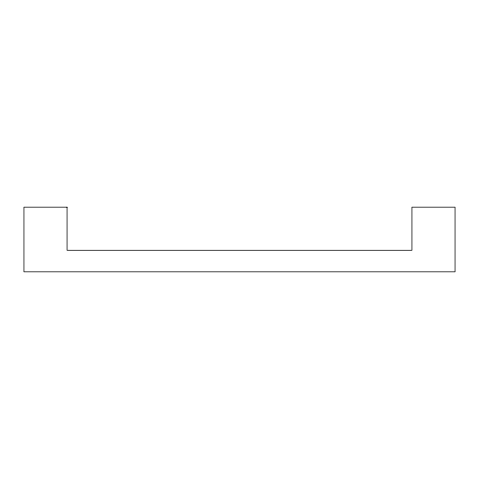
<?xml version="1.0" encoding="UTF-8"?>
<svg xmlns="http://www.w3.org/2000/svg" width="479" height="479" viewBox="0 0 479 479"><rect width="100%" height="100%" fill="white"/><g stroke="black" fill="none" stroke-linecap="round" stroke-linejoin="round"><path stroke-width="0.72" d="M67.06 207.167L23.95 207.167L23.95 271.832L455.05 271.832L455.05 207.167L411.94 207.167L411.94 250.278L67.06 250.278L67.06 207.167"/></g></svg>
